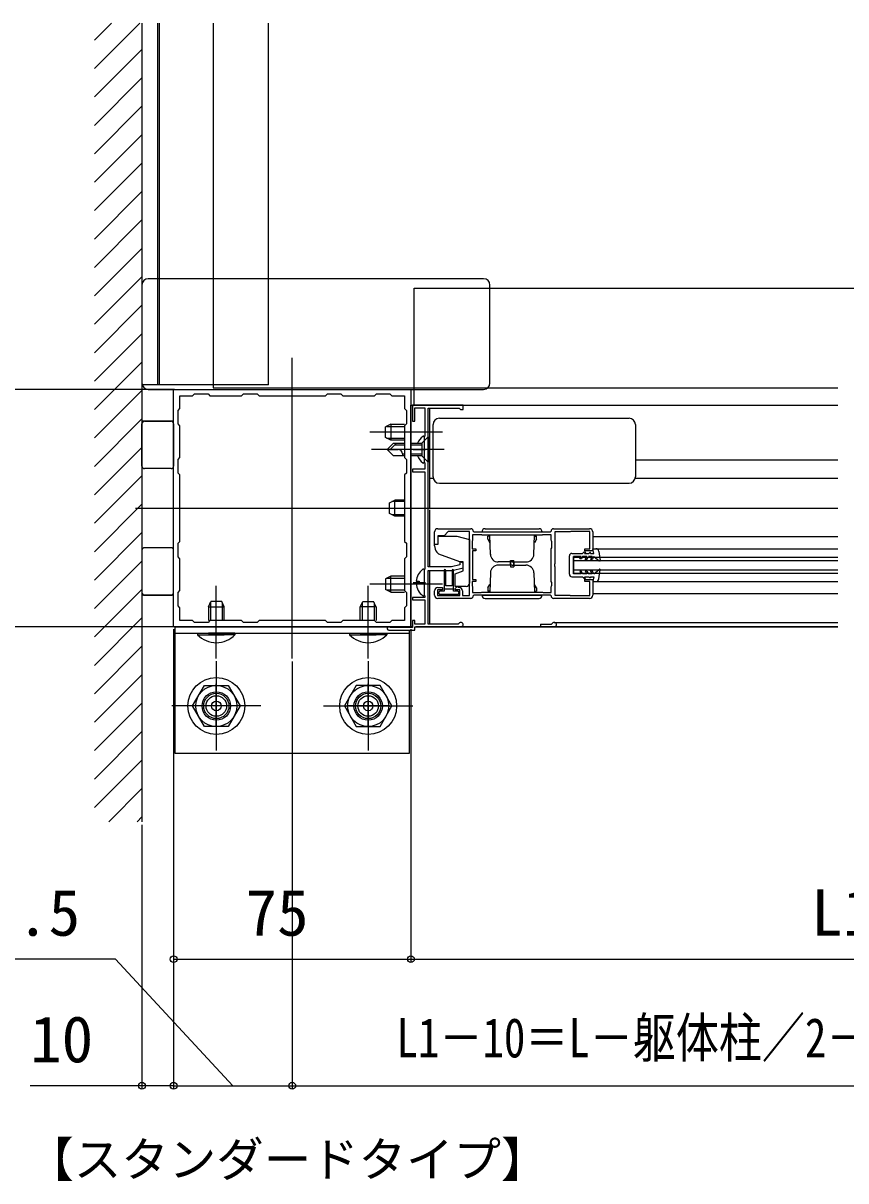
# Model space of a CAD drawing. Units: millimetres, scale not verified. Extents: x -875 to 875, y -1304 to 1297.
# Drawn here: x -741.6 to -481.5, y -896.2 to -530.5 of the extents above; entities that cross this region are included whole.
import ezdxf
from ezdxf.enums import TextEntityAlignment as Align

# ---------------------------------------------------------------- set-up
doc = ezdxf.new("R2010")
doc.units = ezdxf.units.MM
doc.header["$LTSCALE"] = 8
for name, color, linetype in [('0-2_USER1', 3, 'Continuous'), ('0-3_YKK_11', 7, 'Continuous'), ('0-5_YKK_12', 2, 'Continuous'), ('0-6_YKK_13', 4, 'Continuous'), ('0-8_YKK_D', 6, 'Continuous'), ('0-A_YSS_K', 3, 'Continuous')]:
    doc.layers.add(name, color=color, linetype=linetype)
doc.styles.add('ＭＳ ゴシック', font='')
doc.styles.get('ＭＳ ゴシック').set_extended_font_data('MS Gothic')

msp = doc.modelspace()

# ---------------------------------------------------------------- linework, layer by layer
at = {"layer": '0-3_YKK_11'}
for p, q in [((-610.501, -690.203), (-600.101, -690.203)), ((-573.901, -690.203), (-562.501, -690.203)), ((-577.385, -692.153), (-577.551, -692.203)), ((-611.501, -711.203), (-611.501, -709.803)), ((-600.101, -712.203), (-610.501, -712.203)), ((-574.701, -711.403), (-574.901, -711.203)), ((-562.501, -712.203), (-573.901, -712.203))]:
    msp.add_line(p, q, dxfattribs=at)
msp.add_lwpolyline([(-694.002, -646.204), (-619.002, -646.204), (-619.002, -721.204), (-694.002, -721.204)], close=True, dxfattribs=at)
for points in [[(-682.502, -719.204), (-683.102, -719.804), (-687.402, -719.804), (-688.002, -719.204), (-692.002, -719.204), (-692.002, -715.204), (-692.602, -714.604), (-692.602, -710.304), (-692.002, -709.704), (-692.002, -699.704), (-692.602, -699.104), (-692.602, -694.804), (-692.002, -694.204), (-692.002, -673.204), (-692.602, -672.604), (-692.602, -668.304), (-692.002, -667.704), (-692.002, -657.704), (-692.602, -657.104), (-692.602, -652.804), (-692.002, -652.204), (-692.002, -648.204), (-688.002, -648.204), (-687.402, -647.604), (-683.102, -647.604), (-682.502, -648.204), (-672.502, -648.204), (-671.902, -647.604), (-667.602, -647.604), (-667.002, -648.204)], [(-667.002, -648.204), (-646.002, -648.204), (-645.402, -647.604), (-641.102, -647.604), (-640.502, -648.204), (-630.502, -648.204), (-629.902, -647.604), (-625.602, -647.604), (-625.002, -648.204), (-621.002, -648.204), (-621.002, -652.204), (-620.402, -652.804), (-620.402, -657.104), (-621.002, -657.704), (-621.002, -667.704), (-620.402, -668.304), (-620.402, -672.604), (-621.002, -673.204), (-621.002, -694.204), (-620.402, -694.804), (-620.402, -699.104), (-621.002, -699.704), (-621.002, -709.704), (-620.402, -710.304), (-620.402, -714.604), (-621.002, -715.204), (-621.002, -719.204), (-625.002, -719.204), (-625.602, -719.804), (-629.902, -719.804), (-630.502, -719.204), (-640.502, -719.204), (-641.102, -719.804), (-645.402, -719.804), (-646.002, -719.204), (-667.002, -719.204), (-667.602, -719.804), (-671.902, -719.804), (-672.502, -719.204), (-682.502, -719.204)], [(-613.502, -702.204), (-613.502, -652.104), (-603.702, -652.104), (-603.502, -652.304), (-603.302, -652.504), (-602.502, -652.504), (-602.502, -651.204), (-618.502, -651.204), (-618.502, -656.204), (-617.702, -656.204), (-617.702, -652.004), (-614.602, -652.004), (-614.602, -661.004), (-614.802, -661.204), (-614.802, -669.204), (-614.602, -669.404), (-614.602, -671.404), (-618.502, -671.404), (-618.502, -672.204), (-614.602, -672.204), (-614.602, -703.004), (-614.802, -703.204), (-614.802, -711.204), (-614.602, -711.404), (-614.602, -711.904), (-618.502, -711.904), (-618.502, -712.704), (-614.602, -712.704), (-614.602, -720.404), (-617.702, -720.404), (-617.702, -719.204), (-618.502, -719.204), (-618.502, -721.404), (-625.473, -721.404), (-625.671, -721.329)], [(-602.701, -709.803), (-602.701, -711.303), (-600.501, -711.303), (-600.501, -691.103), (-607.201, -691.103), (-608.501, -692.403), (-610.501, -692.403), (-610.501, -695.203), (-611.501, -695.203), (-611.501, -691.203)], [(-599.301, -691.003), (-599.101, -691.203), (-574.901, -691.203), (-574.701, -691.003)], [(-561.501, -691.203), (-561.501, -697.203), (-564.001, -697.203), (-564.001, -696.503), (-562.401, -696.503), (-562.401, -691.103), (-568.469, -691.103), (-568.635, -691.153), (-568.801, -691.203), (-573.501, -691.203), (-573.501, -701.245), (-573.621, -701.428), (-573.621, -701.978), (-573.501, -702.162), (-573.501, -711.203), (-568.801, -711.203), (-568.635, -711.253), (-568.469, -711.303), (-562.401, -711.303), (-562.401, -706.903), (-564.001, -706.903), (-564.001, -706.203), (-561.501, -706.203), (-561.501, -711.203)], [(-577.551, -692.203), (-596.451, -692.203), (-596.617, -692.153), (-596.783, -692.103), (-599.501, -692.103), (-599.501, -693.803), (-599.551, -693.969), (-599.601, -694.135), (-599.601, -696.503), (-598.501, -696.503), (-598.501, -697.203), (-599.501, -697.203), (-599.501, -706.203), (-598.501, -706.203), (-598.501, -706.903), (-599.601, -706.903), (-599.601, -708.272), (-599.551, -708.437), (-599.501, -708.603), (-599.501, -710.303), (-596.783, -710.303), (-596.617, -710.253), (-596.451, -710.203), (-577.551, -710.203), (-577.385, -710.253), (-577.219, -710.303), (-574.701, -710.303), (-574.701, -708.603), (-574.551, -708.343), (-574.401, -708.084), (-574.401, -707.203), (-574.701, -706.903), (-574.701, -696.503), (-574.401, -696.203), (-574.401, -694.323), (-574.551, -694.063), (-574.701, -693.803), (-574.701, -692.103), (-577.219, -692.103), (-577.385, -692.153)], [(-603.808, -720.154), (-604.068, -720.304), (-613.502, -720.304), (-613.502, -703.404), (-606.002, -703.404), (-602.502, -702.604), (-602.502, -700.704), (-603.502, -700.704), (-603.502, -701.602), (-606.137, -702.204), (-613.502, -702.204)], [(-610.501, -708.803), (-609.001, -708.803), (-609.001, -709.503), (-610.601, -709.503), (-610.601, -711.303), (-603.501, -711.303), (-603.501, -709.503), (-605.001, -709.503), (-605.001, -709.103), (-604.825, -708.83), (-604.675, -708.68), (-604.401, -708.503), (-604.301, -708.503), (-604.041, -708.653), (-603.782, -708.803), (-603.701, -708.803)], [(-574.901, -711.203), (-599.101, -711.203), (-599.301, -711.403)], [(-626.002, -722.204), (-617.702, -722.204), (-617.702, -721.204), (-603.202, -721.204)]]:
    msp.add_lwpolyline(points, dxfattribs=at)
for centre, radius, start, end in [((-610.501, -691.203), 1, 90.00001, 179.99999), ((-600.101, -691.003), 0.8, 0.00001, 89.99999), ((-573.901, -691.003), 0.8, 90.00001, 179.99999), ((-562.501, -691.203), 1, 0.00001, 89.99999), ((-610.501, -709.803), 1, 90.00001, 179.99999), ((-603.701, -709.803), 1, 0.00001, 89.99999), ((-610.501, -711.203), 1, 180.00001, 269.99999), ((-600.101, -711.403), 0.8, 270.00001, 359.99999), ((-573.901, -711.403), 0.8, 180.00001, 269.99999), ((-562.501, -711.203), 1, 270.00001, 359.99999), ((-603.202, -720.504), 0.7, 270.00001, 150), ((-626.002, -721.704), 0.5, 48.59037, 270)]:
    msp.add_arc(centre, radius, start, end, dxfattribs=at)
at = {"layer": '0-5_YKK_12'}
for p, q in [((-704.002, -530.454), (-704.002, -644.704)), ((-656.502, -731.204), (-656.502, -636.204)), ((-619.002, -721.204), (-619.002, -651.204)), ((-619.002, -651.204), (-618.202, -651.204)), ((-618.502, -651.204), (-484.002, -651.204)), ((-613.002, -651.204), (-484.002, -651.204)), ((-613.002, -683.504), (-613.002, -652.104)), ((-548.002, -668.404), (-484.002, -668.404)), ((-613.002, -674.208), (-611.961, -674.208)), ((-548.043, -674.208), (-484.002, -674.208)), ((-706.002, -683.704), (-484.002, -683.704)), ((-613.002, -702.204), (-613.002, -684.204)), ((-561.501, -692.703), (-484.002, -692.703)), ((-560.576, -696.503), (-484.002, -696.503)), ((-567.501, -700.203), (-484.002, -700.203)), ((-613.002, -720.304), (-613.002, -703.404)), ((-567.501, -703.203), (-484.002, -703.203)), ((-567.501, -704.203), (-484.002, -704.203)), ((-560.576, -706.903), (-484.002, -706.903)), ((-561.501, -710.703), (-484.002, -710.703)), ((-578.002, -720.304), (-574.568, -720.304)), ((-578.002, -720.304), (-578.002, -721.204)), ((-573.702, -719.804), (-484.002, -719.804)), ((-618.502, -721.204), (-619.002, -721.204)), ((-484.002, -721.204), (-617.402, -721.204)), ((-613.002, -721.204), (-484.002, -721.204))]:
    msp.add_line(p, q, dxfattribs=at)
for points in [[(-699.002, -644.704), (-699.002, -611.204), (-699.002, -530.454)], [(-698.502, -644.704), (-698.502, -611.204), (-698.502, -530.454)], [(-664.002, -644.704), (-664.002, -611.204), (-664.002, -530.454)], [(-618.002, -651.204), (-618.002, -646.204), (-618.002, -614.204)], [(-618.002, -614.204), (-594.002, -614.204), (-218.502, -614.204)], [(-664.002, -644.704), (-703.938, -644.704), (-704.002, -644.704)], [(-567.501, -704.203), (-567.501, -699.203), (-484.002, -699.203)]]:
    msp.add_lwpolyline(points, dxfattribs=at)
for centre, radius, end in [((-574.568, -720.004), 0.3, 330), ((-573.702, -720.504), 0.7, 150)]:
    msp.add_arc(centre, radius, 270, end, dxfattribs=at)
at = {"layer": '0-6_YKK_13'}
for p, q in [((-681.502, -530.454), (-681.502, -645.704)), ((-704.002, -613.204), (-704.002, -644.204)), ((-596.002, -611.204), (-702.002, -611.204)), ((-594.002, -644.204), (-594.002, -613.204)), ((-693.702, -646.204), (-704.002, -646.204)), ((-702.002, -646.204), (-596.002, -646.204)), ((-681.502, -645.704), (-484.002, -645.704)), ((-694.002, -656.204), (-704.002, -656.204)), ((-704.002, -670.404), (-704.002, -657.004)), ((-703.202, -656.204), (-694.802, -656.204)), ((-694.002, -657.004), (-694.002, -670.404)), ((-625.302, -657.204), (-627.002, -658.004)), ((-627.002, -661.404), (-627.002, -658.004)), ((-626.692, -657.859), (-621.002, -657.859)), ((-625.302, -657.204), (-621.002, -657.204)), ((-625.302, -657.204), (-625.302, -662.204)), ((-612.002, -657.304), (-612.002, -657.303)), ((-612.002, -673.804), (-612.002, -657.304)), ((-610.002, -655.304), (-550.002, -655.304)), ((-548.002, -657.304), (-548.002, -673.804)), ((-609.002, -659.704), (-632.002, -659.704)), ((-625.302, -662.204), (-627.002, -661.404)), ((-626.692, -661.55), (-621.002, -661.55)), ((-614.802, -661.229), (-614.802, -669.18)), ((-613.502, -661.204), (-613.502, -669.204)), ((-608.502, -665.204), (-631.502, -665.204)), ((-624.502, -663.204), (-626.502, -665.204)), ((-624.502, -667.204), (-626.502, -665.204)), ((-626.502, -665.204), (-623.035, -665.204)), ((-623.502, -663.204), (-625.502, -665.204)), ((-621.002, -662.204), (-625.302, -662.204)), ((-624.502, -663.204), (-621.002, -663.204)), ((-621.002, -663.804), (-624.102, -663.804)), ((-619.002, -663.204), (-615.502, -663.204)), ((-615.502, -663.804), (-619.002, -663.804)), ((-618.302, -665.204), (-614.402, -665.204)), ((-616.879, -663.129), (-616.729, -663.204)), ((-621.002, -667.204), (-624.502, -667.204)), ((-621.702, -666.538), (-621.702, -667.204)), ((-621.002, -666.604), (-621.702, -666.604)), ((-615.502, -666.604), (-619.002, -666.604)), ((-616.879, -667.279), (-616.728, -667.204)), ((-613.502, -669.204), (-615.502, -667.204)), ((-694.802, -671.204), (-703.202, -671.204)), ((-612.002, -673.805), (-612.002, -673.804)), ((-610.002, -675.804), (-550.002, -675.804)), ((-625.802, -682.004), (-624.102, -681.204)), ((-625.802, -685.404), (-625.802, -682.004)), ((-621.002, -681.637), (-625.022, -681.637)), ((-621.002, -681.204), (-624.102, -681.204)), ((-624.102, -686.204), (-624.102, -681.204)), ((-624.102, -686.204), (-625.802, -685.404)), ((-621.002, -685.771), (-625.022, -685.771)), ((-621.002, -686.204), (-624.102, -686.204)), ((-596.501, -691.203), (-577.501, -691.203)), ((-595.501, -690.203), (-578.501, -690.203)), ((-611.501, -695.642), (-611.501, -692.503)), ((-600.501, -693.575), (-600.501, -707.403)), ((-594.119, -692.503), (-594.701, -692.503)), ((-594.701, -693.502), (-594.701, -692.503)), ((-594.701, -693.502), (-594.051, -694.628)), ((-593.882, -698.291), (-594.095, -692.203)), ((-580.12, -698.291), (-579.907, -692.203)), ((-579.301, -693.502), (-579.951, -694.628)), ((-579.883, -692.503), (-579.301, -692.503)), ((-579.301, -693.502), (-579.301, -692.503)), ((-704.002, -697.004), (-704.002, -710.404)), ((-694.802, -696.204), (-703.202, -696.204)), ((-694.002, -710.404), (-694.002, -697.004)), ((-610.301, -698.164), (-610.799, -697.571)), ((-610.301, -698.164), (-602.501, -701.003)), ((-568.102, -698.003), (-564.701, -698.003)), ((-564.701, -698.003), (-564.201, -697.503)), ((-564.201, -697.503), (-563.835, -697.503)), ((-563.835, -697.503), (-564.124, -698.003)), ((-564.124, -698.003), (-562.701, -698.003)), ((-562.701, -698.003), (-562.401, -697.704)), ((-562.201, -698.003), (-561.201, -698.003)), ((-559.585, -697.371), (-559.202, -700.237)), ((-587.001, -700.703), (-591.384, -700.703)), ((-587.001, -701.703), (-591.384, -701.703)), ((-587.501, -700.203), (-586.501, -700.203)), ((-587.501, -701.703), (-587.501, -700.203)), ((-587.501, -700.703), (-587.501, -702.203)), ((-587.501, -702.203), (-586.501, -702.203)), ((-587.001, -700.703), (-582.618, -700.703)), ((-587.001, -701.703), (-582.618, -701.703)), ((-586.501, -701.703), (-586.501, -700.203)), ((-586.501, -700.703), (-586.501, -702.203)), ((-568.908, -704.602), (-568.902, -698.803)), ((-567.608, -704.403), (-567.602, -699.003)), ((-565.163, -699.003), (-567.602, -699.003)), ((-565.567, -699.704), (-565.163, -699.003)), ((-565.105, -699.704), (-565.567, -699.704)), ((-564.701, -699.003), (-565.105, -699.704)), ((-563.363, -699.003), (-564.701, -699.003)), ((-563.883, -699.904), (-563.363, -699.003)), ((-563.421, -699.904), (-563.883, -699.904)), ((-563.421, -699.904), (-562.901, -699.003)), ((-561.663, -699.003), (-562.901, -699.003)), ((-561.663, -699.003), (-562.183, -699.904)), ((-561.721, -699.904), (-562.183, -699.904)), ((-561.201, -699.003), (-561.721, -699.904)), ((-561.201, -699.003), (-559.443, -700.372)), ((-625.302, -705.204), (-627.002, -706.004)), ((-626.692, -705.859), (-621.002, -705.859)), ((-621.002, -705.204), (-625.302, -705.204)), ((-625.302, -710.204), (-625.302, -705.204)), ((-614.802, -703.229), (-614.802, -711.18)), ((-608.501, -703.375), (-608.501, -709.903)), ((-608.001, -708.203), (-608.001, -703.353)), ((-606.001, -703.337), (-606.001, -708.203)), ((-605.501, -709.903), (-605.501, -703.353)), ((-605.001, -708.403), (-605.001, -704.413)), ((-593.882, -704.116), (-594.095, -710.203)), ((-580.12, -704.116), (-579.907, -710.203)), ((-568.108, -705.403), (-564.701, -705.403)), ((-565.163, -704.403), (-567.608, -704.403)), ((-565.567, -703.703), (-565.163, -704.403)), ((-565.105, -703.703), (-565.567, -703.703)), ((-564.701, -704.403), (-565.105, -703.703)), ((-563.363, -704.403), (-564.701, -704.403)), ((-564.701, -705.403), (-564.201, -705.903)), ((-564.201, -705.903), (-563.835, -705.903)), ((-563.835, -705.903), (-564.124, -705.403)), ((-564.124, -705.403), (-562.701, -705.403)), ((-563.883, -703.503), (-563.363, -704.403)), ((-563.421, -703.503), (-563.883, -703.503)), ((-563.421, -703.503), (-562.901, -704.403)), ((-561.663, -704.403), (-562.901, -704.403)), ((-562.701, -705.403), (-562.401, -705.703)), ((-562.201, -705.403), (-561.201, -705.404)), ((-561.721, -703.503), (-562.183, -703.503)), ((-561.663, -704.403), (-562.183, -703.503)), ((-561.201, -704.403), (-561.721, -703.503)), ((-561.201, -704.403), (-559.443, -703.035)), ((-559.585, -706.036), (-559.202, -703.17)), ((-680.502, -731.204), (-680.502, -708.204)), ((-632.502, -731.204), (-632.502, -708.204)), ((-609.002, -707.704), (-632.002, -707.704)), ((-627.002, -706.004), (-627.002, -709.404)), ((-625.302, -710.204), (-627.002, -709.404)), ((-626.692, -709.55), (-621.002, -709.55)), ((-618.302, -707.204), (-614.402, -707.204)), ((-617.285, -707.629), (-616.402, -707.629)), ((-608.501, -709.203), (-605.501, -709.203)), ((-606.001, -708.203), (-608.001, -708.203)), ((-601.501, -708.403), (-605.001, -708.403)), ((-594.701, -708.905), (-594.051, -707.779)), ((-594.701, -708.905), (-594.701, -709.903)), ((-579.301, -708.905), (-579.951, -707.779)), ((-579.301, -708.905), (-579.301, -709.903)), ((-694.002, -711.204), (-704.002, -711.204)), ((-703.202, -711.204), (-694.802, -711.204)), ((-683.002, -714.904), (-682.202, -713.204)), ((-678.802, -713.204), (-682.202, -713.204)), ((-678.002, -714.904), (-678.802, -713.204)), ((-635.002, -714.904), (-634.202, -713.204)), ((-634.202, -713.204), (-630.802, -713.204)), ((-630.002, -714.904), (-630.802, -713.204)), ((-625.302, -710.204), (-621.002, -710.204)), ((-610.201, -710.603), (-610.201, -710.303)), ((-608.501, -709.903), (-609.801, -709.903)), ((-604.201, -711.003), (-609.801, -711.003)), ((-604.201, -709.903), (-605.501, -709.903)), ((-603.801, -710.303), (-603.801, -710.603)), ((-596.501, -711.203), (-577.501, -711.203)), ((-595.501, -712.203), (-578.501, -712.203)), ((-594.119, -709.903), (-594.701, -709.903)), ((-579.883, -709.903), (-579.301, -709.903)), ((-683.002, -714.904), (-683.002, -719.204)), ((-683.002, -714.904), (-678.002, -714.904)), ((-682.348, -713.514), (-682.348, -719.204)), ((-678.656, -713.514), (-678.656, -719.204)), ((-678.002, -719.204), (-678.002, -714.904)), ((-635.002, -719.204), (-635.002, -714.904)), ((-630.002, -714.904), (-635.002, -714.904)), ((-634.348, -713.514), (-634.348, -719.204)), ((-630.656, -713.514), (-630.656, -719.204)), ((-630.002, -714.904), (-630.002, -719.204)), ((-693.702, -721.204), (-704.002, -721.204)), ((-693.502, -723.204), (-619.502, -723.204)), ((-686.402, -723.204), (-678.002, -723.204)), ((-686.402, -723.204), (-686.402, -723.713)), ((-686.402, -723.713), (-678.002, -723.713)), ((-674.602, -723.204), (-683.002, -723.204)), ((-674.602, -723.713), (-683.002, -723.713)), ((-674.602, -723.204), (-674.602, -723.713)), ((-638.402, -723.204), (-626.602, -723.204)), ((-638.402, -723.204), (-638.402, -723.713)), ((-638.402, -723.713), (-630.002, -723.713)), ((-626.602, -723.713), (-635.002, -723.713)), ((-626.602, -723.204), (-626.602, -723.713)), ((-680.502, -732.099), (-680.502, -760.31)), ((-632.502, -732.099), (-632.502, -760.31)), ((-680.502, -752.704), (-680.502, -739.242)), ((-632.502, -752.704), (-632.502, -739.242)), ((-666.396, -746.204), (-694.608, -746.204)), ((-674.002, -746.204), (-687.002, -746.204)), ((-646.608, -746.204), (-618.396, -746.204)), ((-626.002, -746.204), (-639.002, -746.204))]:
    msp.add_line(p, q, dxfattribs=at)
for points in [[(-613.502, -661.204), (-615.502, -663.204), (-615.502, -667.204)], [(-615.502, -663.204), (-615.502, -667.204), (-619.002, -667.204)], [(-610.425, -692.503), (-604.501, -692.503), (-600.501, -693.575)], [(-562.201, -698.004), (-562.201, -697.704), (-562.401, -697.704)], [(-561.201, -698.003), (-561.501, -696.503), (-560.576, -696.503)], [(-605.001, -704.413), (-602.501, -703.503), (-602.501, -701.003)], [(-562.201, -705.403), (-562.201, -705.703), (-562.401, -705.703)], [(-561.201, -705.403), (-561.501, -706.903), (-560.576, -706.903)], [(-617.285, -706.779), (-616.402, -706.779), (-616.402, -707.629)], [(-693.502, -761.204), (-693.502, -721.204), (-619.502, -721.204)], [(-619.502, -722.204), (-619.502, -761.204), (-693.502, -761.204)]]:
    msp.add_lwpolyline(points, dxfattribs=at)
for points in [[(-688.008, -746.204), (-684.255, -739.704), (-676.749, -739.704), (-672.996, -746.204), (-676.749, -752.704), (-684.255, -752.704)], [(-624.996, -746.204), (-628.749, -739.704), (-636.255, -739.704), (-640.008, -746.204), (-636.255, -752.704), (-628.749, -752.704)]]:
    msp.add_lwpolyline(points, close=True, dxfattribs=at)
for centre, radius in [((-680.502, -746.204), 9), ((-632.502, -746.204), 9), ((-680.502, -746.204), 6.5), ((-680.502, -746.204), 4.5), ((-680.502, -746.204), 4), ((-632.502, -746.204), 6.5), ((-632.502, -746.204), 4.5), ((-632.502, -746.204), 4), ((-680.502, -746.204), 3.25), ((-680.502, -746.204), 1.5), ((-632.502, -746.204), 3.25), ((-632.502, -746.204), 1.5)]:
    msp.add_circle(centre, radius, dxfattribs=at)
for centre, radius, start, end in [((-702.002, -613.204), 2, 90.00001, 179.99999), ((-596.002, -613.204), 2, 0.00001, 89.99999), ((-702.002, -644.204), 2, 180.00001, 269.99999), ((-596.002, -644.204), 2, 270.00001, 359.99999), ((-703.202, -657.004), 0.8, 90, 180), ((-694.802, -657.004), 0.8, 0, 90), ((-610.002, -657.304), 2, 90.03489, 179.96511), ((-550.002, -657.304), 2, 0.03489, 89.96511), ((-612.002, -665.204), 5.3, 127.71409, 157.82908), ((-615.076, -661.229), 0.274, 0, 127.71409), ((-623.035, -666.538), 1.333, 0, 90), ((-612.002, -665.204), 5.3, 202.16939, 232.28591), ((-615.076, -669.18), 0.274, 232.28591, 0), ((-703.202, -670.404), 0.8, 180, 270), ((-694.802, -670.404), 0.8, 270, 0), ((-610.002, -673.804), 2, 180.03489, 269.96511), ((-550.002, -673.804), 2, 270.03489, 359.96511), ((-595.501, -691.203), 1, 90, 180), ((-578.501, -691.203), 1, 0, 90), ((-703.202, -697.004), 0.8, 90, 180), ((-694.802, -697.004), 0.8, 360, 90), ((-608.501, -695.642), 3, 180, 220), ((-591.384, -698.203), 2.5, 182, 270), ((-582.618, -698.203), 2.5, 270, 358), ((-568.102, -698.803), 0.8, 90, 179.94065), ((-560.576, -697.503), 1, 7.60389, 90.00087), ((-591.384, -704.203), 2.5, 90, 178), ((-582.618, -704.203), 2.5, 2, 90), ((-559.351, -700.254), 0.15, 232.09538, 6.54312), ((-612.002, -707.204), 5.3, 127.71409, 175.40059), ((-615.076, -703.229), 0.274, 0, 127.71409), ((-608.252, -703.353), 0.251, 0, 179.9965), ((-605.752, -703.353), 0.25, 0, 179.9965), ((-568.108, -704.603), 0.8, 179.94065, 270), ((-559.351, -703.153), 0.15, 353.45688, 127.90462), ((-612.002, -707.204), 5.3, 184.59941, 232.28591), ((-601.501, -707.403), 1, 270, 0), ((-560.576, -705.903), 1, 269.99913, 352.39611), ((-703.202, -710.404), 0.8, 180, 270), ((-694.802, -710.404), 0.8, 270, 0), ((-615.076, -711.18), 0.274, 232.28591, 0), ((-609.801, -710.303), 0.4, 90, 180), ((-609.801, -710.603), 0.4, 180, 270), ((-604.201, -710.303), 0.4, 0.00218, 90), ((-604.201, -710.603), 0.4, 270, 0.00218), ((-595.501, -711.203), 1, 180, 270), ((-578.501, -711.203), 1, 270, 0), ((-680.502, -717.972), 8.232, 224.2189, 315.7811), ((-632.502, -717.972), 8.232, 224.2189, 315.7811)]:
    msp.add_arc(centre, radius, start, end, dxfattribs=at)
at = {"layer": '0-8_YKK_D'}
for p, q in [((-694.702, -646.204), (-759.925, -646.204)), ((-694.702, -721.204), (-759.925, -721.204)), ((-694.002, -721.903), (-694.002, -867.204)), ((-694.002, -721.903), (-694.002, -867.204)), ((-694.002, -721.903), (-694.002, -827.204)), ((-619.002, -721.904), (-619.002, -827.204)), ((-619.002, -721.904), (-619.002, -827.204)), ((-656.502, -732.204), (-656.502, -867.204)), ((-656.502, -732.204), (-656.502, -867.204)), ((-704.002, -783.77), (-704.002, -867.204)), ((-694.002, -826.204), (-619.002, -826.204)), ((-619.002, -826.204), (-218.502, -826.204)), ((-694.002, -866.204), (-656.502, -866.204)), ((-656.502, -866.204), (-218.502, -866.204))]:
    msp.add_line(p, q, dxfattribs=at)
for points in [[(-675.252, -866.204), (-712.352, -826.204), (-764.943, -826.204)], [(-694.002, -866.204), (-704.002, -866.204), (-739.302, -866.204)]]:
    msp.add_lwpolyline(points, dxfattribs=at)
for centre in [(-694.002, -826.204), (-619.002, -826.204), (-619.002, -826.204), (-704.002, -866.204), (-694.002, -866.204), (-656.502, -866.204)]:
    msp.add_circle(centre, 1.075, dxfattribs=at)
at = {"layer": '0-A_YSS_K'}
for p, q in [((-719.002, -535.808), (-713.649, -530.454)), ((-719.002, -544.788), (-704.668, -530.454)), ((-704.002, -530.454), (-704.002, -782.77)), ((-719.002, -553.768), (-704.002, -538.768)), ((-719.002, -562.748), (-704.002, -547.748)), ((-719.002, -571.729), (-704.002, -556.729)), ((-719.002, -580.709), (-704.002, -565.709)), ((-719.002, -589.689), (-704.002, -574.689)), ((-719.002, -598.669), (-704.002, -583.669)), ((-719.002, -607.65), (-704.002, -592.65)), ((-719.002, -616.63), (-704.002, -601.63)), ((-719.002, -625.61), (-704.002, -610.61)), ((-719.002, -634.59), (-704.002, -619.59)), ((-719.002, -643.571), (-704.002, -628.571)), ((-719.002, -652.551), (-704.002, -637.551)), ((-719.002, -661.531), (-704.002, -646.531)), ((-719.002, -670.512), (-704.002, -655.512)), ((-719.002, -679.492), (-704.002, -664.492)), ((-719.002, -688.472), (-704.002, -673.472)), ((-719.002, -697.452), (-704.002, -682.452)), ((-719.002, -706.433), (-704.002, -691.433)), ((-719.002, -715.413), (-704.002, -700.413)), ((-719.002, -724.393), (-704.002, -709.393)), ((-719.002, -733.373), (-704.002, -718.373)), ((-719.002, -742.354), (-704.002, -727.354)), ((-719.002, -751.334), (-704.002, -736.334)), ((-719.002, -760.314), (-704.002, -745.314)), ((-719.002, -769.294), (-704.002, -754.294)), ((-719.002, -778.275), (-704.002, -763.275)), ((-714.518, -782.77), (-704.002, -772.255)), ((-705.537, -782.77), (-704.002, -781.235))]:
    msp.add_line(p, q, dxfattribs=at)

# ---------------------------------------------------------------- texts
at = {"layer": '0-2_USER1', "style": 'ＭＳ ゴシック'}
msp.add_text('【スタンダードタイプ】', height=11, dxfattribs=at).set_placement((-740.557, -898.259), align=Align.BOTTOM_LEFT)
at = {"layer": '0-8_YKK_D', "style": 'ＭＳ ゴシック'}
for s, p in [('37.5', (-763.42, -823.204)), ('75', (-671.275, -823.204)), ('L1－10－75', (-492.445, -823.204)), ('10', (-739.37, -863.204))]:
    msp.add_text(s, height=14.66, dxfattribs=at).set_placement(p, align=Align.BOTTOM_LEFT)
at = {"layer": '0-8_YKK_D', "style": 'ＭＳ ゴシック', "width": 0.8}
msp.add_text('L1－10＝L－躯体柱／2－外壁厚－10－37.5', height=12.46, dxfattribs=at).set_placement((-623.536, -860.983), align=Align.BOTTOM_LEFT)

doc.saveas('drawing.dxf')
